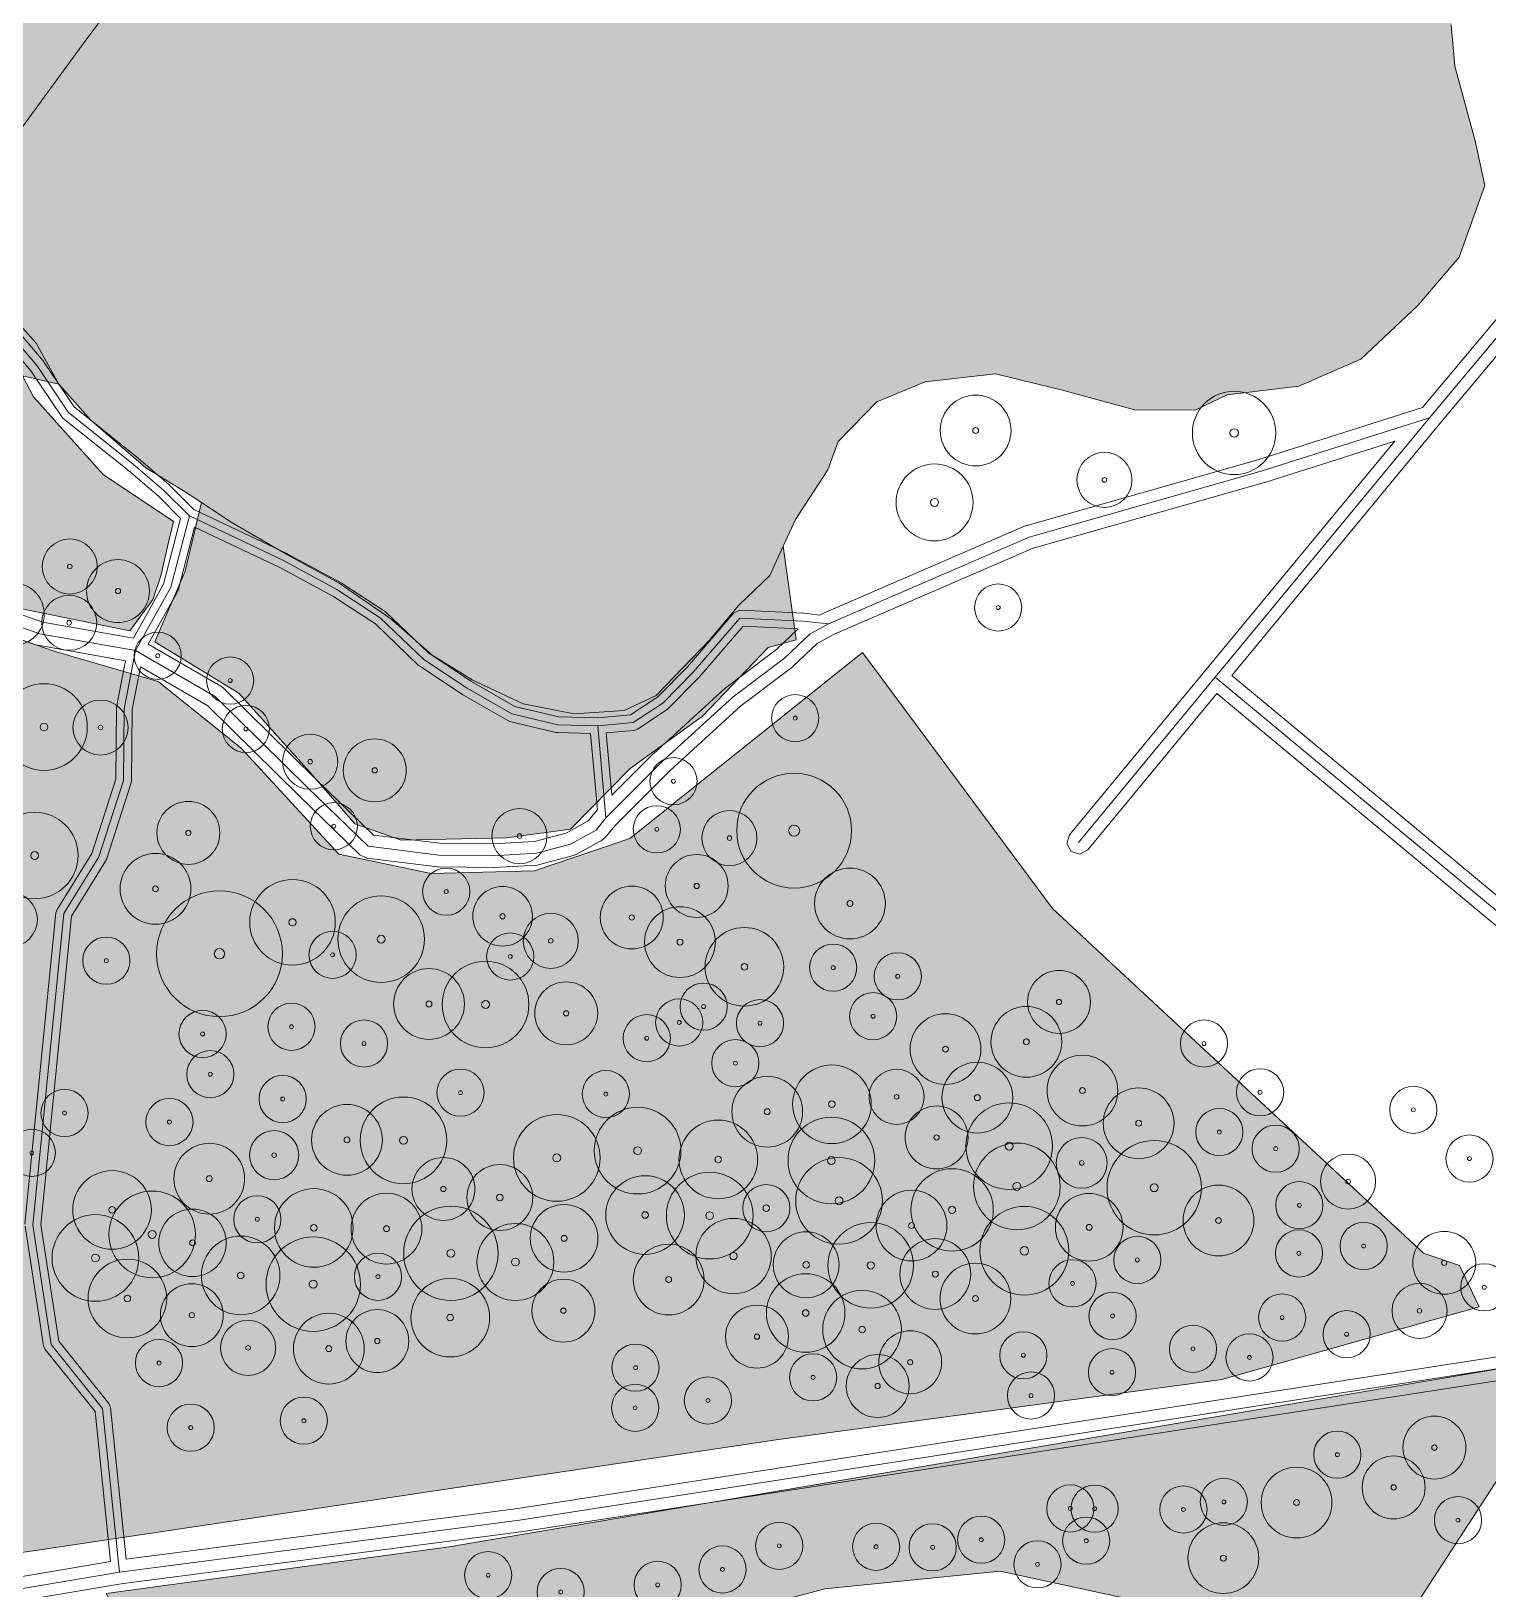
# Model space of a CAD drawing. Header units: metres. Extents: x -6 to 971, y -3 to 1031.
# Drawn here: x 305.1 to 490.4, y 267.7 to 465.8 of the extents above; entities that cross this region are included whole.
import ezdxf

# ---------------------------------------------------------------- set-up
doc = ezdxf.new("R2010")
doc.units = ezdxf.units.M
doc.header["$MEASUREMENT"] = 0
for name, color, linetype, lineweight, true_color in [('TPX_ROADS_AXES', 7, 'CONTINUOUS', 0, 0x323232), ('TPX_ROADS_CONTOURS', 7, 'CONTINUOUS', 0, 0x646464), ('TPX_VEGETATION_GREEN_SPACES', 7, 'CONTINUOUS', 0, 0x58ba48), ('TPX_VEGETATION_GREEN_SPACES_HATCH', 7, 'CONTINUOUS', 0, 0x58ba48), ('TPX_VEGETATION_TREES_INDIVIDUAL', 7, 'CONTINUOUS', 0, 0x136734), ('TPX_WATERWAYS', 7, 'CONTINUOUS', 0, 0x7aafdf), ('TPX_WATERWAYS_HATCH', 7, 'CONTINUOUS', 0, 0x7aafdf)]:
    doc.layers.add(name, color=color, linetype=linetype, lineweight=lineweight, true_color=true_color)

# ---------------------------------------------------------------- blocks, each defined once
blk = doc.blocks.new('TREETR004_CR045')
at = {"layer": 'TPX_VEGETATION_TREES_INDIVIDUAL'}
for radius in [4.5, 0.375]:
    blk.add_circle((0, 0, 0.0361), radius, dxfattribs=at)
blk = doc.blocks.new('TREETR004_CR050')
at = {"layer": 'TPX_VEGETATION_TREES_INDIVIDUAL'}
for radius in [5, 0.4166666666666667]:
    blk.add_circle((0, 0, 0.0361), radius, dxfattribs=at)
blk = doc.blocks.new('TREETR003_CR040')
at = {"layer": 'TPX_VEGETATION_TREES_INDIVIDUAL'}
for radius in [4, 0.3333333333333333]:
    blk.add_circle((0, 0, 0.0361), radius, dxfattribs=at)
blk = doc.blocks.new('TREETR003_CR038')
at = {"layer": 'TPX_VEGETATION_TREES_INDIVIDUAL'}
for radius in [3.79, 0.3333333333333333]:
    blk.add_circle((0, 0, 0.0361), radius, dxfattribs=at)
blk = doc.blocks.new('TREETR005_CR053')
at = {"layer": 'TPX_VEGETATION_TREES_INDIVIDUAL'}
for radius in [5.3, 0.5416666666666666]:
    blk.add_circle((0, 0, 0.0361), radius, dxfattribs=at)
blk = doc.blocks.new('TREETR005_CR054')
at = {"layer": 'TPX_VEGETATION_TREES_INDIVIDUAL'}
for radius in [5.44, 0.4583333333333333]:
    blk.add_circle((0, 0, 0.0361), radius, dxfattribs=at)
blk = doc.blocks.new('TREETR004_CR042')
at = {"layer": 'TPX_VEGETATION_TREES_INDIVIDUAL'}
for radius in [4.19, 0.4166666666666667]:
    blk.add_circle((0, 0, 0.0361), radius, dxfattribs=at)
blk = doc.blocks.new('TREETR007_CR073')
at = {"layer": 'TPX_VEGETATION_TREES_INDIVIDUAL'}
for radius in [7.3, 0.7083333333333334]:
    blk.add_circle((0, 0, 0.0361), radius, dxfattribs=at)
blk = doc.blocks.new('TREETR007_CR080')
at = {"layer": 'TPX_VEGETATION_TREES_INDIVIDUAL'}
for radius in [8, 0.6666666666666666]:
    blk.add_circle((0, 0, 0.0361), radius, dxfattribs=at)
blk = doc.blocks.new('TREETR003_CR035')
at = {"layer": 'TPX_VEGETATION_TREES_INDIVIDUAL'}
for radius in [3.5, 0.2916666666666667]:
    blk.add_circle((0, 0, 0.0361), radius, dxfattribs=at)
blk = doc.blocks.new('TREETR003_CR031')
at = {"layer": 'TPX_VEGETATION_TREES_INDIVIDUAL'}
for radius in [3.13, 0.2916666666666667]:
    blk.add_circle((0, 0, 0.0361), radius, dxfattribs=at)
blk = doc.blocks.new('TREETR005_CR052')
at = {"layer": 'TPX_VEGETATION_TREES_INDIVIDUAL'}
for radius in [5.24, 0.4583333333333333]:
    blk.add_circle((0, 0, 0.0361), radius, dxfattribs=at)
blk = doc.blocks.new('TREETR003_CR032')
at = {"layer": 'TPX_VEGETATION_TREES_INDIVIDUAL'}
for radius in [3.23, 0.2916666666666667]:
    blk.add_circle((0, 0, 0.0361), radius, dxfattribs=at)
blk = doc.blocks.new('TREETR005_CR060')
at = {"layer": 'TPX_VEGETATION_TREES_INDIVIDUAL'}
for radius in [6, 0.5]:
    blk.add_circle((0, 0, 0.0361), radius, dxfattribs=at)
blk = doc.blocks.new('TREETR005_CR057')
at = {"layer": 'TPX_VEGETATION_TREES_INDIVIDUAL'}
for radius in [5.65, 0.5416666666666666]:
    blk.add_circle((0, 0, 0.0361), radius, dxfattribs=at)
blk = doc.blocks.new('TREETR003_CR030')
at = {"layer": 'TPX_VEGETATION_TREES_INDIVIDUAL'}
for radius in [3, 0.25]:
    blk.add_circle((0, 0, 0.0361), radius, dxfattribs=at)
blk = doc.blocks.new('TREETR005_CR055')
at = {"layer": 'TPX_VEGETATION_TREES_INDIVIDUAL'}
for radius in [5.51, 0.5]:
    blk.add_circle((0, 0, 0.0361), radius, dxfattribs=at)
blk = doc.blocks.new('TREETR005_CR048')
at = {"layer": 'TPX_VEGETATION_TREES_INDIVIDUAL'}
for radius in [4.79, 0.4583333333333333]:
    blk.add_circle((0, 0, 0.0361), radius, dxfattribs=at)
blk = doc.blocks.new('TREETR004_CR030')
at = {"layer": 'TPX_VEGETATION_TREES_INDIVIDUAL'}
for radius in [3, 0.4166666666666667]:
    blk.add_circle((0, 0, 0.0361), radius, dxfattribs=at)
blk = doc.blocks.new('TREETR004_CR043')
at = {"layer": 'TPX_VEGETATION_TREES_INDIVIDUAL'}
for radius in [4.3, 0.375]:
    blk.add_circle((0, 0, 0.0361), radius, dxfattribs=at)
blk = doc.blocks.new('TREETR005_CR049')
at = {"layer": 'TPX_VEGETATION_TREES_INDIVIDUAL'}
for radius in [4.89, 0.5]:
    blk.add_circle((0, 0, 0.0361), radius, dxfattribs=at)

msp = doc.modelspace()

# ---------------------------------------------------------------- hatches: boundary and pattern name
at = {"layer": 'TPX_VEGETATION_GREEN_SPACES_HATCH'}
for points in [[(275.64040943596046, 441.4994933148846), (273.55463978264015, 435.62275190558285), (274.68517967674416, 429.7152277966961), (278.55694672081154, 427.15101404394954), (284.96698280784767, 424.7287709256634), (296.13944336387794, 423.7794711133465), (304.0201015135972, 421.9749571820721), (308.64347740623634, 420.92207498755306), (305.77332111808937, 426.1146933576092), (301.71951004478615, 430.66468019690365), (300.0102100035874, 438.1184184094891), (300.0884227416245, 444.2914740582928), (304.0356855056016, 453.6197096845135), (311.59284779045265, 464.0328948041424), (315.07416531059425, 468.6881320020184), (320.6384753844468, 474.9306275388226), (324.48459431144875, 479.69321699347347), (327.2321509978501, 483.7015196820721), (327.91134544822853, 487.65202112402767), (326.76630398246925, 494.0473753949627), (324.8321542403428, 498.011791898869), (323.31759640190285, 501.8059346219525), (320.7048949858872, 508.8914563199505), (317.82661148521584, 516.2344519635662), (313.814938511583, 521.1830575009808), (310.6485204360215, 525.4252841016278), (310.8990792891709, 533.6029002210125), (312.6819219252793, 538.839672758244), (316.18408676597755, 542.6744925519451), (316.4057998320786, 547.8375288983807), (322.52798744651955, 555.3604342481121), (332.0537633559434, 565.4222781201825), (344.16543385002296, 574.6059252759442), (356.1409768721787, 579.5678736707196), (356.4260396620957, 585.3510100385174), (340.593258824083, 582.4654185315594), (331.13962933036964, 578.9424550076947), (318.3579625746934, 574.7752129575238), (303.68026730034035, 569.5509774228558), (298.7495374343125, 564.4884202023968), (294.37826534721535, 550.8636405011639), (292.58552834007423, 537.5910431882367), (292.8928241393296, 532.6889607449993), (298.4647407195298, 524.7216450711712), (302.07064148399513, 512.3838669797406), (302.68261524650734, 505.3064009686932), (303.59558006736916, 494.66808099951595), (301.8464555403916, 488.9543740293011), (295.5395822188584, 485.1463963529095), (290.61116882774513, 483.3314415952191), (284.33324429008644, 482.5491339704022), (280.2536878249375, 480.4046217938885), (278.1841296813218, 477.2211443921551), (275.57809349510353, 469.99713010992855), (274.1622848174302, 464.102892591618), (276.49920269462746, 460.21219988074154), (281.5658836028306, 458.4678523084149), (286.2654752394883, 454.3772065183148), (286.06891151878517, 450.8432824155316), (285.16372963401955, 445.28776235785335), (281.24848076316994, 443.30793829169124), (275.64040943596046, 441.4994933148846)], [(254.4376411101548, 455.7015721341595), (253.14733311149757, 444.918078138493), (255.79339310142677, 438.3199173947796), (260.0324363372056, 439.1217257520184), (268.21232506248634, 426.57389612402767), (261.40761562797707, 423.76826544012874), (268.7903384825913, 415.9498631497845), (278.8577661177842, 405.56753034796566), (290.2910413405625, 396.8569094678387), (302.2848271987168, 392.6964747449383), (317.66743370506447, 389.52336282934994), (320.58742329094093, 393.54109926428646), (321.6310414931504, 396.55705423559994), (322.51051899406593, 400.42805071081966), (323.21920868370216, 403.45829458441585), (314.29672333213966, 409.44035597052425), (305.4113616606919, 419.3014790555462), (304.0201015135972, 421.9749571820721), (296.13944336387794, 423.7794711133465), (284.96698280784767, 424.7287709256634), (278.55694672081154, 427.15101404394954), (274.68517967674416, 429.7152277966961), (273.55463978264015, 435.62275190558285), (275.64040943596046, 441.4994933148846), (281.24848076316994, 443.30793829169124), (285.16372963401955, 445.28776235785335), (286.06891151878517, 450.8432824155316), (286.2654752394883, 454.3772065183148), (281.5658836028306, 458.4678523084149), (276.49920269462746, 460.21219988074154), (274.1622848174302, 464.102892591618), (275.57809349510353, 469.99713010992855), (278.1841296813218, 477.2211443921551), (280.2536878249375, 480.4046217938885), (284.33324429008644, 482.5491339704022), (290.61116882774513, 483.3314415952191), (295.5395822188584, 485.1463963529095), (301.8464555403916, 488.9543740293011), (303.59558006736916, 494.66808099951595), (302.68261524650734, 505.3064009686932), (302.07064148399513, 512.3838669797406), (299.7803573271958, 503.13953371252865), (298.2100028655259, 498.1002423306927), (291.3698167464463, 491.58178396429867), (283.54741379234474, 488.4644419690594), (275.36735626671, 483.9871937772259), (266.50110432121437, 477.8317467710003), (259.9894694945542, 469.6364733716473), (254.4376411101548, 455.7015721341595)], [(181.25963589164894, 483.646895124577), (178.56574150535744, 479.2501723309979), (235.27587124321144, 440.10136003699154), (224.8310966155259, 428.064354612492), (227.65103908989113, 421.6307827970013), (228.9346303603379, 414.71314115729183), (227.50849625084084, 407.74385709967464), (242.51864048454445, 411.66798181738704), (257.1321153304307, 404.15720625128597), (254.6863498351304, 400.6780650159344), (271.38733955833595, 386.2198082944378), (264.53523060295265, 372.46360750403255), (197.62334152671974, 283.06868620123714), (191.88178822014015, 287.3245255490765), (179.0779513976304, 262.8960406323895), (179.7302093169419, 260.03011293616146), (189.4238938948838, 258.596092893742), (199.30559441063087, 258.8007170697674), (211.99193474266212, 258.96740884985775), (222.77650639030617, 260.4824082395062), (306.5077314040391, 272.7379843732342), (399.8567886016099, 286.66462774481624), (456.5565948149888, 294.34714575018734), (489.25179478141945, 303.6003529569134), (486.7649459502427, 308.8446776410565), (482.1656264922349, 310.4181992551312), (441.27688309166115, 348.3836428662762), (434.9951123854844, 354.21844263281673), (410.83710381004494, 386.7924954434857), (381.2594756743638, 363.1559130689129), (369.1288194319932, 359.01563139166683), (356.0007915160386, 358.697806074284), (344.2300405165879, 361.160190298222), (331.81791588279884, 374.6351601621136), (321.2821635863511, 383.10438318457454), (308.1935004851548, 386.898414327763), (283.64231487724464, 395.3466031095013), (265.9468326232163, 410.9227616330609), (252.1489095351426, 432.62436170782894), (248.95873352501076, 438.385345174931), (247.64470001670998, 455.12372751440853), (255.4891090056626, 473.53679628577083), (252.13138195488136, 476.794392301701), (243.63983437034767, 483.7810380002484), (241.23439117881935, 494.5112416287884), (235.81054398033302, 497.9438015958294), (228.75624748680275, 500.0618931790814), (220.6136788985459, 497.5018641492352), (214.6327619216172, 488.74733419623226), (206.45899292442482, 481.93134565558285), (197.42874618980568, 478.6482893964276), (187.98895355674904, 478.58353300299495), (181.25963589164894, 483.646895124577)], [(324.6905698439805, 397.14849252905697), (320.8422116896836, 388.1518246671185), (331.5398845336167, 381.59858770575374), (340.5860194823472, 371.5253550549969), (346.27734753105324, 365.0200182935223), (352.15434738609474, 362.91326780524105), (365.5790099761216, 363.21716852393), (373.70765205833595, 364.31435079779476), (381.2963828704087, 372.0227801343426), (390.5025577208726, 378.68493719305843), (398.84766098472755, 387.4058777829632), (402.3992986342637, 388.4027421018109), (400.74197575065773, 400.3006579419598), (399.0407838484971, 396.59268732275814), (395.108377423021, 392.8173748990521), (391.34138294670265, 388.3200194379315), (384.59214493248146, 381.3018509885296), (380.53425976249855, 379.4231106778607), (374.17331024620216, 378.97406358923763), (367.70434471580666, 380.2440764447674), (361.185543980333, 383.31018228735775), (356.07505413505714, 386.48474855627865), (350.8535871169297, 391.0680491467938), (344.2914600035874, 395.60875578131527), (337.6441735884873, 399.2524745007977), (330.56080147239845, 403.34372968878597), (326.7650632521836, 405.8517767926678), (324.6905698439805, 397.14849252905697)], [(358.26439663383644, 273.0520693799481), (314.67749496910255, 267.11781187262386), (316.89917942497414, 263.18389673437923), (319.4893922469346, 259.7452389737591), (351.4822129866807, 243.57800264563411), (358.18393417808693, 243.61367197241634), (374.3996781966416, 255.46261949744076), (389.2266730925767, 263.2459456464276), (406.0419826171128, 267.71833296027035), (428.35984989616554, 269.96569414343685), (452.2534436843125, 264.7939211865887), (468.2736949584214, 259.19862718787044), (475.14879604789894, 256.339784338139), (494.0561084410874, 285.398848249577), (498.6792993209092, 294.3438374539837), (493.9858350417344, 296.0845133801922), (358.26439663383644, 273.0520693799481)]]:
    msp.add_hatch(color=256, dxfattribs=at).paths.add_polyline_path(points)
at = {"layer": 'TPX_WATERWAYS_HATCH'}
h = msp.add_hatch(color=256, dxfattribs=at)
h.paths.add_polyline_path([(300.0884227416245, 444.2914740582928), (300.0102100035874, 438.1184184094891), (301.71951004478615, 430.66468019690365), (305.77332111808937, 426.1146933576092), (308.64347740623634, 420.92207498755306), (312.7162274977891, 416.3497416516766), (319.71359821769875, 410.275255872868), (324.69121929618996, 407.22386617865413), (326.7650632521836, 405.8517767926678), (330.56080147239845, 403.34372968878597), (337.6441735884873, 399.2524745007977), (344.2914600035874, 395.60875578131527), (350.8535871169297, 391.0680491467938), (356.07505413505714, 386.48474855627865), (361.185543980333, 383.31018228735775), (367.70434471580666, 380.2440764447674), (374.17331024620216, 378.97406358923763), (380.53425976249855, 379.4231106778607), (384.59214493248146, 381.3018509885296), (391.34138294670265, 388.3200194379315), (395.108377423021, 392.8173748990521), (399.0407838484971, 396.59268732275814), (400.74197575065773, 400.3006579419598), (402.3061875960557, 403.69958563055843), (406.4353618285386, 410.0334298154339), (407.762167896959, 413.63413973059505), (412.66387554618996, 418.6637713452801), (418.8244428298203, 421.1874682446942), (427.74701115104835, 422.22168226446956), (436.2857465407578, 420.1560446759686), (445.43309208366554, 417.6634060880169), (453.1292743346421, 417.5898730298504), (457.2164840361802, 419.5348641416058), (466.31209179374855, 420.64504499640316), (474.2143458983628, 424.10536070074886), (481.45935532066505, 430.919335081242), (486.70674416038673, 437.065183355473), (490.0005960128037, 446.15587396826595), (488.75306126091164, 451.8538920423016), (486.1632079741685, 461.3443829556927), (485.69647881004494, 466.60266752447933), (489.03895756218117, 472.766710950993), (496.28318401786964, 479.5031134625897), (515.4805669448106, 496.87687940802425), (524.608362164232, 510.38981886114925), (531.2716025969712, 519.448351575993), (543.995189633104, 529.5685193082318), (553.5601644179551, 534.7310416242108), (561.348123516771, 535.2552439710125), (569.2425927779404, 536.909005834721), (573.8506555220811, 539.2702605267987), (585.4725312850205, 543.2936951657757), (594.1036729476182, 549.9171692868695), (610.2760514876572, 567.3310439130291), (614.4766511580674, 573.1433321973309), (617.8357362410752, 579.0523230573162), (615.4473676345078, 584.5838639279827), (604.8601760527818, 586.6578223248944), (600.323522534105, 589.7713791867718), (598.3721570632188, 593.9465043088421), (597.7617482802598, 598.1975085278973), (597.1513394973008, 602.4485117932782), (595.5664195677964, 605.8996808072552), (591.0055560729234, 608.481440260075), (583.4229497573106, 611.4134728452191), (581.3705348632066, 610.0143038770184), (580.3991441390244, 606.5321070691571), (578.4766158721177, 602.6932150861248), (575.3880748412339, 601.0600859662518), (571.7715816161362, 601.283029272221), (571.1756181380479, 598.0189301511273), (528.6589393279282, 605.7624070188031), (530.4662217757432, 615.5766798993573), (526.3378085753648, 616.3254744550213), (526.8732833525864, 619.2687117597088), (515.0615358016221, 621.4209572812542), (516.0613574645249, 626.8758332272992), (493.13538643333595, 631.0406901380047), (491.57008358452003, 622.5098578473553), (454.2425565383164, 629.2951838513836), (455.32300945732277, 635.1704775830731), (452.8403043410508, 637.832197858952), (449.96878239128273, 639.8769280454144), (445.84602161857765, 643.2193629285321), (440.97989174339455, 644.9062983533368), (435.8073091170518, 647.5826441785321), (432.1890592238633, 649.6234309216961), (428.6626796385972, 652.2618796369061), (426.1138944289414, 656.0215565701947), (423.66214176628273, 658.9157521268353), (420.29090496513527, 659.7571084043011), (416.55105396721046, 660.0921237012371), (413.06717773887794, 661.1673228284344), (409.58004852745216, 663.9051587125286), (405.18141170952003, 667.4275910397992), (401.96421429130714, 670.3623616239056), (398.6275596282212, 673.8192250272259), (395.8850526473252, 676.339350416325), (393.8161639830796, 677.2236840268597), (391.06355663749855, 676.684715940617), (388.6150321624009, 675.910075857304), (386.9422740599839, 675.1723553678021), (386.6552867552964, 676.1948296567425), (388.6709460875718, 679.7556998273358), (394.29914566490334, 688.6910368939862), (400.1842288634507, 696.4600979825482), (394.41139408561867, 696.4266163846478), (394.3831033370225, 690.4636790296063), (387.96084400627296, 690.5915858289227), (387.9186687133042, 680.1730010053143), (377.95312401268166, 680.1685311337933), (377.6964530608384, 690.3682925244793), (376.65309139702003, 690.3782698651776), (375.06422516319435, 690.4045474072918), (375.11739441368263, 671.9380452176556), (373.09480663749855, 668.6543452283368), (372.11918541404884, 665.7374903699383), (372.1492700240342, 659.8737513562664), (375.1697444579331, 646.3777730008587), (376.5259780547349, 635.0369269391522), (376.8691186568467, 624.8695914288983), (377.05291840049904, 609.0509249707684), (371.7678994796006, 608.9795367261395), (371.9880866667954, 601.9723250409588), (369.6994819304673, 601.9055373212323), (369.72780415031593, 597.859595968388), (363.4386520049302, 597.897570325993), (363.4439601561753, 585.43907137122), (356.4260396620957, 585.3510100385174), (356.1409768721787, 579.5678736707196), (344.16543385002296, 574.6059252759442), (332.0537633559434, 565.4222781201825), (322.52798744651955, 555.3604342481121), (316.4057998320786, 547.8375288983807), (316.18408676597755, 542.6744925519451), (312.6819219252793, 538.839672758244), (310.8990792891709, 533.6029002210125), (310.6485204360215, 525.4252841016278), (313.814938511583, 521.1830575009808), (317.82661148521584, 516.2344519635662), (320.7048949858872, 508.8914563199505), (323.31759640190285, 501.8059346219525), (324.8321542403428, 498.011791898869), (326.76630398246925, 494.0473753949627), (327.91134544822853, 487.65202112402767), (327.2321509978501, 483.7015196820721), (324.48459431144875, 479.69321699347347), (320.6384753844468, 474.9306275388226), (315.07416531059425, 468.6881320020184), (311.59284779045265, 464.0328948041424), (304.0356855056016, 453.6197096845135), (300.0884227416245, 444.2914740582928)])
h.paths.add_polyline_path([(341.3255395552842, 534.9190136929974), (341.7705506942002, 541.4099976560101), (343.709882702562, 544.9937579175457), (349.75375935051125, 546.3325383206829), (357.95718094322365, 546.2540823956951), (363.58188435051125, 544.8037039777264), (367.11376282188576, 543.7391154309735), (371.45303055259865, 542.0128495236859), (374.5651797911851, 542.105014516972), (379.6343774459092, 537.6229340573773), (383.12874695274513, 532.6349637052044), (382.399206127855, 524.4175908109173), (382.1928548476426, 521.8591534635052), (379.9737109801499, 518.0452973386273), (378.2088069579331, 511.6777731915936), (376.330976452562, 507.5170495053753), (371.46620365593117, 505.3467604657635), (362.04360672447365, 504.07352895941585), (358.2847032210557, 506.4260375043377), (354.25852676841896, 511.86246366705745), (350.2239818236558, 516.4233328839764), (345.579644169542, 522.2868678113446), (344.1328735015122, 528.1641566297039), (341.3255395552842, 534.9190136929974)], flags=16)

# ---------------------------------------------------------------- linework, layer by layer
at = {"layer": 'TPX_ROADS_AXES', "elevation": 0.030099999999999995}
for points in [[(438.320966686937, 362.64377088751644), (455.6963319442002, 383.67040701117367), (482.9408435485093, 416.6400486966595), (504.448091473314, 442.3047511121258), (585.4113521239487, 535.879069997929), (589.5319127700059, 539.3201329251751), (604.2236070296494, 547.0274426480755), (612.5624990126817, 551.1154791852459), (624.6117715499131, 553.7826277753338), (694.307331051561, 560.1564042111859)], [(301.0799159667222, 428.8530194303021), (305.8700847289292, 423.2208363553509), (309.834490742418, 417.33053846564144), (318.1189345977036, 410.70062036719173), (321.9836148879258, 407.3938605329022), (325.24576660606544, 404.1482865354046), (337.20588966819923, 398.4697005292401), (344.0060166976182, 394.79126806464046), (349.51472374412697, 391.21386213507503), (355.045295681688, 385.91822691168636), (360.58177467796486, 382.24080534186214), (366.2372588774888, 378.99452562537044), (372.0827464720933, 377.59746523108333), (377.16484543296974, 377.46020097937435), (381.6682195327012, 377.87159033026546), (385.435188259813, 380.362733556889), (389.3213300368516, 384.30474634375423), (395.24585529777687, 391.1756245633587), (403.2548741957871, 390.7776286145672), (406.49684235069435, 390.4252039929852)], [(289.335765804979, 395.0704381009564), (306.22407433006447, 389.17839880194515), (318.399902310106, 387.0335337659344), (328.5109777114121, 381.2063681622967), (340.2520026824204, 369.63318128790706), (347.9730357787339, 362.1441227933392), (356.9613580367295, 361.0384337445721), (363.89157768699806, 360.94999475684017), (369.3704976699082, 361.26337785925716), (373.6992091796128, 362.43014784064144), (376.9518527648179, 364.1946599027142), (378.22099205467384, 365.7675416013226), (385.296236004564, 372.83800955023617), (394.39364716026466, 381.14164514746517), (400.931619610521, 386.0891263028607), (404.16814133140724, 389.17279978003353), (406.49684235069435, 390.4252039929852), (432.03850361320656, 401.4646317502484), (461.55626675102394, 409.839220716618), (482.9408435485093, 416.6400486966595)], [(325.24576660606544, 404.1482865354046), (322.88060184929054, 395.08200903143734), (318.399902310106, 387.0335337659344), (316.96968933555763, 379.63200159277767), (316.882640804979, 370.5328480741009), (313.7450942656724, 360.7867533704266), (309.2724342009751, 353.5805899640545), (305.332405056688, 313.9928900739178)], [(455.6963319442002, 383.67040701117367), (536.9038285872666, 316.21342058386654)], [(377.16484543296974, 377.46020097937435), (378.22099205467384, 365.7675416013226)], [(305.332405056688, 313.9928900739178), (307.6855497023789, 298.7852608701214), (314.21358200523537, 290.6758038541302), (316.35993763420265, 269.86163873877376)], [(128.79396816703957, 280.4029118558392), (134.71451088401955, 275.84605379309505), (145.55385395500343, 270.0893256207928), (150.72613140556496, 267.3685128232464), (161.49912067863625, 261.6789414426312), (170.72930332634132, 258.8305899640545), (183.60173508140724, 255.43749113287777), (195.2075729033677, 254.73887510504574), (211.0892295500962, 254.67545004095882), (226.85628887626808, 256.64152307715267), (298.45753666374367, 266.8407160779461), (316.35993763420265, 269.86163873877376), (367.20987888786476, 276.46908350195736), (493.9858350417344, 296.0845133801922)]]:
    msp.add_lwpolyline(points, dxfattribs=at)
at = {"layer": 'TPX_ROADS_CONTOURS', "elevation": 0.027099999999999996}
for points in [[(457.8056817369652, 383.86823639040813), (484.093836339016, 415.68055233126506), (505.5901761369896, 441.33223804598674), (586.4661431627464, 534.8056648648344), (590.3705125169945, 538.0661886609159), (604.9022889452172, 545.6896046078764), (613.0617652254296, 549.689684716519), (624.8430924730492, 552.2975223935209), (691.9105639772606, 558.4309557355009), (667.3989854173851, 502.6569078839384), (629.7533097582054, 420.5464933789335), (621.9630208330345, 405.8944147503935), (613.0265040712547, 390.8571489728056), (601.9068150835228, 376.33378967409953), (590.1573901491356, 362.5200270093046), (580.0413327532005, 351.48828586703166), (562.9465709047508, 336.28882869845256), (545.551807911892, 323.5777138150297), (537.0155892687035, 318.07059558993205)], [(258.42464021017076, 428.7133320248686), (264.9070744829369, 434.95096573000774), (272.00144532491686, 441.495948640164), (282.2203440981102, 445.0959642804228), (282.39067414571764, 444.17063030367717), (282.6807065324974, 443.6311520016752), (289.0552039461327, 437.4961012280546), (289.55169823934557, 437.23619732027873), (292.8775239305687, 436.56808933382854), (296.0811944322777, 433.01664528017864), (300.32372716238024, 428.1986092007719), (305.07189038564684, 422.6158159649931), (309.0048890428734, 416.772183266934), (309.2096600847435, 416.54977878695354), (317.4812827425194, 409.93012031679973), (321.30494073202135, 406.6584604657255), (324.13309529592516, 403.84467872744426), (321.9450631456566, 395.45739635592327), (318.12979844381334, 388.60421165591106), (306.60371068288805, 390.63461956148967), (290.0937686281395, 396.3946531689726), (275.90705540945055, 408.4437912381254), (263.4438538866234, 421.20630725985393)], [(319.99611523916246, 387.84488758211955), (323.75432828237535, 394.5955933011137), (323.84821751882555, 394.82958206301555), (325.9083762483788, 402.72669300204143), (336.7532325105858, 397.57762798434123), (343.4949851350975, 393.93077263003215), (348.8911252336693, 390.4264686978422), (354.3536963777733, 385.19594463473186), (354.49200967123033, 385.0852354443632), (360.0284877138329, 381.407813874539), (360.08395150472643, 381.37352642184123), (365.73943570425035, 378.12724670534953), (366.0048070268822, 378.02191814547405), (371.850295575161, 376.6248567975126), (372.05574754049303, 376.59782966738567), (376.24889806081774, 376.4845751202665), (377.1246991472435, 366.78853115206584), (377.05362180044176, 366.7094791806303), (375.97288087179186, 365.37008556490764), (373.13876775075914, 363.8326195157133), (369.12993291189196, 362.752070275601), (363.8582778291893, 362.45054134493694), (357.0628037767601, 362.5372618115507), (348.65595105459215, 363.57142147189006), (341.300698788662, 370.7056892788969), (329.56397488882067, 382.2746361172758), (329.2599683122826, 382.5059889233671)], [(378.2506585436058, 376.5552280819975), (381.759192021389, 376.87573703890666), (382.2198243456078, 377.03748401766643), (385.9867921190453, 379.5286281979643), (386.1473231630516, 379.6606911099516), (390.0334658937645, 383.6027038968168), (390.0786662416649, 383.65172084933147), (395.68416169454576, 390.15260967379436), (402.6582427339745, 389.8060444272123), (399.95856812765123, 387.2338636792265), (393.4885030107689, 382.3377703106962), (393.3824220018578, 382.2495373166166), (384.2850108461571, 373.9459017193876), (384.2359338121605, 373.89902767306194), (378.96624711324694, 368.63289817934856)]]:
    msp.add_lwpolyline(points, close=True, dxfattribs=at)
for points in [[(503.29840710927965, 443.26819690829143), (482.071016819973, 417.93745025759563), (461.1241574602318, 411.275827256497), (431.6290917711449, 402.90767845278606), (431.44339135457994, 402.84152778750286), (405.90173104574205, 391.80210003023967), (405.7863583879662, 391.7462690747343), (405.41832688619616, 391.54833683138713), (403.3629451112938, 391.77177223330364), (403.3045068102074, 391.7763966000639), (395.2954869585228, 392.1743925488554), (394.4885192232323, 391.8286503232084), (388.58577683736803, 384.9830330288969), (384.7964177446556, 381.1391952908598), (381.3265738802147, 378.84454425936565), (377.13274720479967, 378.4614332593046), (372.2138800935936, 378.59428772097453), (366.6099915819359, 379.9336069501005), (361.1078887300682, 383.0918444073759), (355.6726613359642, 386.70201286440715), (350.2063231783104, 391.93614372378215), (350.05936387350084, 392.052532044705), (344.55065682699205, 395.62993797427043), (344.48180344869616, 395.670828667935), (337.6816754656029, 399.3492620862089), (337.6347937898827, 399.37305053835735), (325.8295378999901, 404.97810634737834), (322.6889176683617, 408.1027658856474), (322.63374570180895, 408.1536825574003), (318.7690654115868, 411.46044239168987), (318.74376538564684, 411.48138031130657), (310.5787110643578, 418.0157526410185), (306.69968655874254, 423.77919086581096), (306.6318364458275, 423.8687055981718), (301.84166672994616, 429.500888673123)], [(493.7027650194359, 297.5585640347563), (366.99852517416, 277.9542301571928), (317.19803002645494, 271.48315128451213), (315.20830777456285, 290.778380242642), (314.99255135824205, 291.30286678439006), (308.6327615099144, 299.2033232129179), (306.3400693254662, 314.0202644742094), (310.24452260305407, 353.2505110180937), (314.59474137594225, 360.2594011700712), (314.69698384572985, 360.4803121960722), (317.8345303850365, 370.2264078534208), (317.88259461690905, 370.5232818997465), (317.9687743501854, 379.53153404360637), (319.01532700826647, 384.9475811398588), (327.5951333360863, 380.0029085553251), (339.1990056352806, 368.5649126446806), (346.92867329885485, 361.0674112713896), (347.7898946123314, 360.6553448117338), (356.77821782400133, 359.5496557629667), (356.94221738149645, 359.53855594759807), (363.872437031765, 359.45011695986614), (363.97723439504625, 359.45244297152385), (369.4561553316307, 359.76582607394084), (369.76087811758043, 359.81506809359416), (374.089589627285, 360.9818371213041), (374.4144692735863, 361.1116617596708), (377.66711285879137, 362.8761747754179), (378.1192231493187, 363.2527225888334), (379.3380122499657, 364.7632034695707), (386.33252862264635, 371.75299820071086), (395.3538594560814, 379.98719200259075), (401.8367638902855, 384.89300140505657), (401.9663262682152, 385.0031326687895), (405.05656865407946, 387.9474352276884), (407.15083554555895, 389.07375797396526), (432.5429396944237, 400.0485456860624), (461.96567872335436, 408.39617427950725), (462.01086858083727, 408.409766999539), (478.53691438009264, 413.66546138888225), (437.16467335989, 363.599274483975), (436.8277011232567, 362.5017908490263), (437.36546376516344, 361.48747810488567), (438.46294740011217, 361.15050586825237), (439.4772601442528, 361.6882685101591), (455.89466813375475, 381.5556419766508), (534.3731274919701, 316.3655966199003)], [(288.84164956380846, 393.6541584408842), (305.7299580888939, 387.762119141873), (305.9638438539696, 387.7011450207792), (317.1303086595726, 385.7340868390165), (315.9878516512108, 379.8217247403227), (315.96973470022203, 379.641568032559), (315.88414147665026, 370.69450744753703), (312.8307814912987, 361.20991787081584), (308.422787220974, 354.1079414761625), (308.2773499803734, 353.67962726717815), (304.3373208360863, 314.09192737704143)], [(304.34416535665514, 313.83997520571575), (306.6973109560204, 298.63234600191936), (306.906580479641, 298.1581982052885), (313.24918893148424, 290.27908500796184), (315.2176451997948, 271.1900890744291), (298.2269416170311, 268.3230102933012)], [(490.6255526857567, 249.08031257754192), (479.73349431325914, 254.34949096804485), (479.614775212307, 254.40073188906536), (462.2353816347313, 261.0287226117216), (461.966205151577, 261.1035335934721), (443.5977082567406, 264.40471443301067), (443.3493829088402, 264.4282701886259), (424.68331673910143, 264.63988479739055), (424.43544534017565, 264.6221073544584), (405.99838689138414, 261.75020774966106), (405.7553658800316, 261.6912563717924), (388.0552792864037, 255.79748806124553), (387.8249469118309, 255.69872650271282), (371.3611789064598, 246.94457134371623), (371.1875949220848, 246.83648666506633), (353.91007283498766, 234.36758026247844), (341.5010276155663, 240.45056327944621), (307.2798600511742, 261.59402736788616), (301.97372391988756, 265.91284546023235), (316.5814547853661, 268.37781223421916), (367.4031634645653, 274.98158916598186), (367.4392371492577, 274.9867227948271), (494.2151942568016, 294.60215267306194)]]:
    msp.add_lwpolyline(points, dxfattribs=at)
at = {"layer": 'TPX_VEGETATION_GREEN_SPACES', "elevation": 0.0031}
for points in [[(275.57809349510353, 469.99713010992855), (274.1622848174302, 464.102892591618), (276.49920269462746, 460.21219988074154), (281.5658836028306, 458.4678523084149), (286.2654752394883, 454.3772065183148), (286.06891151878517, 450.8432824155316), (285.16372963401955, 445.28776235785335), (281.24848076316994, 443.30793829169124), (275.64040943596046, 441.4994933148846), (273.55463978264015, 435.62275190558285), (274.68517967674416, 429.7152277966961), (278.55694672081154, 427.15101404394954), (284.96698280784767, 424.7287709256634), (296.13944336387794, 423.7794711133465), (304.0201015135972, 421.9749571820721), (308.64347740623634, 420.92207498755306), (305.77332111808937, 426.1146933576092), (301.71951004478615, 430.66468019690365), (300.0102100035874, 438.1184184094891), (300.0884227416245, 444.2914740582928), (304.0356855056016, 453.6197096845135), (311.59284779045265, 464.0328948041424), (315.07416531059425, 468.6881320020184)], [(302.2848271987168, 392.6964747449383), (317.66743370506447, 389.52336282934994), (320.58742329094093, 393.54109926428646), (321.6310414931504, 396.55705423559994), (322.51051899406593, 400.42805071081966), (323.21920868370216, 403.45829458441585), (314.29672333213966, 409.44035597052425), (305.4113616606919, 419.3014790555462), (304.0201015135972, 421.9749571820721)], [(222.77650639030617, 260.4824082395062), (306.5077314040391, 272.7379843732342), (399.8567886016099, 286.66462774481624), (456.5565948149888, 294.34714575018734), (489.25179478141945, 303.6003529569134), (486.7649459502427, 308.8446776410565), (482.1656264922349, 310.4181992551312), (441.27688309166115, 348.3836428662762), (434.9951123854844, 354.21844263281673), (410.83710381004494, 386.7924954434857), (381.2594756743638, 363.1559130689129), (369.1288194319932, 359.01563139166683), (356.0007915160386, 358.697806074284), (344.2300405165879, 361.160190298222), (331.81791588279884, 374.6351601621136), (321.2821635863511, 383.10438318457454), (308.1935004851548, 386.898414327763), (283.64231487724464, 395.3466031095013)]]:
    msp.add_lwpolyline(points, dxfattribs=at)
for points in [[(324.6905698439805, 397.14849252905697), (320.8422116896836, 388.1518246671185), (331.5398845336167, 381.59858770575374), (340.5860194823472, 371.5253550549969), (346.27734753105324, 365.0200182935223), (352.15434738609474, 362.91326780524105), (365.5790099761216, 363.21716852393), (373.70765205833595, 364.31435079779476), (381.2963828704087, 372.0227801343426), (390.5025577208726, 378.68493719305843), (398.84766098472755, 387.4058777829632), (402.3992986342637, 388.4027421018109), (400.74197575065773, 400.3006579419598), (399.0407838484971, 396.59268732275814), (395.108377423021, 392.8173748990521), (391.34138294670265, 388.3200194379315), (384.59214493248146, 381.3018509885296), (380.53425976249855, 379.4231106778607), (374.17331024620216, 378.97406358923763), (367.70434471580666, 380.2440764447674), (361.185543980333, 383.31018228735775), (356.07505413505714, 386.48474855627865), (350.8535871169297, 391.0680491467938), (344.2914600035874, 395.60875578131527), (337.6441735884873, 399.2524745007977), (330.56080147239845, 403.34372968878597), (326.7650632521836, 405.8517767926678)], [(358.26439663383644, 273.0520693799481), (314.67749496910255, 267.11781187262386), (316.89917942497414, 263.18389673437923), (319.4893922469346, 259.7452389737591), (351.4822129866807, 243.57800264563411), (358.18393417808693, 243.61367197241634), (374.3996781966416, 255.46261949744076), (389.2266730925767, 263.2459456464276), (406.0419826171128, 267.71833296027035), (428.35984989616554, 269.96569414343685), (452.2534436843125, 264.7939211865887), (468.2736949584214, 259.19862718787044), (475.14879604789894, 256.339784338139), (494.0561084410874, 285.398848249577), (498.6792993209092, 294.3438374539837), (493.9858350417344, 296.0845133801922)]]:
    msp.add_lwpolyline(points, close=True, dxfattribs=at)
at = {"layer": 'TPX_WATERWAYS', "elevation": 0.0060999999999999995}
for points in [[(315.07416531059425, 468.6881320020184), (311.59284779045265, 464.0328948041424), (304.0356855056016, 453.6197096845135)], [(301.71951004478615, 430.66468019690365), (305.77332111808937, 426.1146933576092), (308.64347740623634, 420.92207498755306), (312.7162274977891, 416.3497416516766), (319.71359821769875, 410.275255872868), (324.69121929618996, 407.22386617865413), (326.7650632521836, 405.8517767926678), (330.56080147239845, 403.34372968878597), (337.6441735884873, 399.2524745007977), (344.2914600035874, 395.60875578131527), (350.8535871169297, 391.0680491467938), (356.07505413505714, 386.48474855627865), (361.185543980333, 383.31018228735775), (367.70434471580666, 380.2440764447674), (374.17331024620216, 378.97406358923763), (380.53425976249855, 379.4231106778607), (384.59214493248146, 381.3018509885296), (391.34138294670265, 388.3200194379315), (395.108377423021, 392.8173748990521), (399.0407838484971, 396.59268732275814), (400.74197575065773, 400.3006579419598), (402.3061875960557, 403.69958563055843), (406.4353618285386, 410.0334298154339), (407.762167896959, 413.63413973059505), (412.66387554618996, 418.6637713452801), (418.8244428298203, 421.1874682446942), (427.74701115104835, 422.22168226446956), (436.2857465407578, 420.1560446759686), (445.43309208366554, 417.6634060880169), (453.1292743346421, 417.5898730298504), (457.2164840361802, 419.5348641416058), (466.31209179374855, 420.64504499640316), (474.2143458983628, 424.10536070074886), (481.45935532066505, 430.919335081242), (486.70674416038673, 437.065183355473), (490.0005960128037, 446.15587396826595), (488.75306126091164, 451.8538920423016), (486.1632079741685, 461.3443829556927), (485.69647881004494, 466.60266752447933)]]:
    msp.add_lwpolyline(points, dxfattribs=at)

# ---------------------------------------------------------------- block references
at = {"layer": 'TPX_VEGETATION_TREES_INDIVIDUAL'}
for name, p in [('TREETR005_CR053', (458.09462669712957, 414.70442765718326, 0.0361)), ('TREETR004_CR045', (425.23050555959344, 415.01845135353506, 0.0361)), ('TREETR003_CR035', (441.60397857648786, 408.7299238811247, 0.0361)), ('TREETR005_CR049', (420.007586336229, 405.87027047993615, 0.0361)), ('TREETR003_CR035', (310.0300789739704, 397.7238041055389, 0.0361)), ('TREETR003_CR040', (316.16278392862296, 394.59909415012226, 0.0361)), ('TREETR003_CR040', (302.7823716737912, 391.6610722853802, 0.0361)), ('TREETR003_CR030', (428.0966674623196, 392.50681210355833, 0.0361)), ('TREETR003_CR035', (309.96163908799645, 390.5703698717989, 0.0361)), ('TREETR003_CR030', (321.2196058151312, 386.3746133893728, 0.0361)), ('TREETR003_CR030', (330.4333417240996, 383.22043504193425, 0.0361)), ('TREETR005_CR055', (306.753513478674, 377.31488578766584, 0.0361)), ('TREETR003_CR035', (313.9425675587263, 377.2461057631299, 0.0361)), ('TREETR003_CR030', (402.2847616302897, 378.445328458678, 0.0361)), ('TREETR003_CR030', (332.42870623082854, 377.06926497630775, 0.0361)), ('TREETR003_CR035', (340.6056710516568, 372.90299566835165, 0.0361)), ('TREETR003_CR040', (348.8119621560327, 371.80249520763755, 0.0361)), ('TREETR003_CR030', (386.8014927840559, 370.4172266279347, 0.0361)), ('TREETR007_CR073', (402.1480057130102, 364.13843313325197, 0.0361)), ('TREETR005_CR055', (305.57006613211706, 360.9739671666175, 0.0361)), ('TREETR003_CR040', (325.1125693260692, 363.85305481543764, 0.0361)), ('TREETR003_CR030', (343.6085044099018, 364.6981558264233, 0.0361)), ('TREETR003_CR035', (367.21993577096146, 363.45034246798605, 0.0361)), ('TREETR003_CR030', (384.6888567893184, 364.3053345233202, 0.0361)), ('TREETR003_CR035', (393.9221666425583, 363.19504958949983, 0.0361)), ('TREETR004_CR045', (320.93610146909487, 356.73889630194753, 0.0361)), ('TREETR003_CR040', (389.75551458692644, 357.10278803342953, 0.0361)), ('TREETR003_CR030', (357.908448296017, 356.385272630956, 0.0361)), ('TREETR004_CR045', (409.2491587162949, 354.87241756916046, 0.0361)), ('TREETR005_CR054', (338.3561682512518, 352.48420009668916, 0.0361)), ('TREETR003_CR038', (365.0682001488167, 353.2507590353489, 0.0361)), ('TREETR003_CR040', (381.50035808142275, 353.0936449826695, 0.0361)), ('TREETR003_CR035', (302.41081623372156, 352.8280643420294, 0.0361)), ('TREETR007_CR080', (329.07397716050036, 348.4849178539589, 0.0361)), ('TREETR005_CR055', (349.633731972659, 350.3323071426712, 0.0361)), ('TREETR003_CR035', (371.20094587723725, 350.1260692346841, 0.0361)), ('TREETR004_CR045', (387.63310833997093, 349.96896470850334, 0.0361)), ('TREETR003_CR030', (314.68605434935307, 347.6005378831178, 0.0361)), ('TREETR003_CR030', (343.45212307421025, 348.3473935984075, 0.0361)), ('TREETR003_CR030', (366.0463516804157, 348.13132301019505, 0.0361)), ('TREETR004_CR050', (395.8198829201283, 346.824652064126, 0.0361)), ('TREETR003_CR030', (407.1169974364457, 346.7166660251096, 0.0361)), ('TREETR003_CR030', (415.3233136232011, 345.61621476430446, 0.0361)), ('TREETR005_CR055', (362.9066888272064, 342.0292423735373, 0.0361)), ('TREETR004_CR045', (355.7176120315562, 342.09798893518746, 0.0361)), ('TREETR003_CR040', (373.1670274188509, 340.90911737363786, 0.0361)), ('TREETR003_CR030', (390.63598424359225, 341.7641222169623, 0.0361)), ('TREETR003_CR040', (435.8342279646895, 342.35415200004354, 0.0361)), ('TREETR003_CR030', (387.5354122853605, 339.749728447292, 0.0361)), ('TREETR003_CR030', (412.19344589300454, 340.5360433096066, 0.0361)), ('TREETR003_CR030', (326.9222025156487, 338.28532654605806, 0.0361)), ('TREETR003_CR030', (338.22910228854744, 339.1991925118491, 0.0361)), ('TREETR003_CR030', (383.4078278236557, 337.74515372747555, 0.0361)), ('TREETR003_CR030', (397.8055233883206, 339.651551079005, 0.0361)), ('TREETR004_CR045', (421.39747917756904, 336.3600078760646, 0.0361)), ('TREETR004_CR045', (431.6773580314475, 337.28378729941323, 0.0361)), ('TREETR003_CR030', (347.45265709562227, 337.0669412189163, 0.0361)), ('TREETR003_CR030', (454.27160490181996, 337.0679032099433, 0.0361)), ('TREETR003_CR030', (394.67564553942066, 334.57138157170266, 0.0361)), ('TREETR003_CR030', (327.9003375985776, 333.16587935667485, 0.0361)), ('TREETR004_CR045', (438.80784850846976, 331.08354471530765, 0.0361)), ('TREETR003_CR030', (337.11412153329, 330.0116930040531, 0.0361)), ('TREETR003_CR030', (359.71816135494737, 330.8175351829268, 0.0361)), ('TREETR003_CR030', (378.2043779147789, 330.6407754723914, 0.0361)), ('TREETR004_CR045', (398.72508087253664, 328.40056306822225, 0.0361)), ('TREETR004_CR050', (406.9509459506953, 329.3439542814158, 0.0361)), ('TREETR003_CR035', (415.17680935258977, 330.287351669278, 0.0361)), ('TREETR004_CR045', (425.4469287985703, 330.1892010164447, 0.0361)), ('TREETR003_CR030', (461.40210803365335, 330.86767600197345, 0.0361)), ('TREETR003_CR030', (309.36523793946253, 328.2331001185812, 0.0361)), ('TREETR004_CR045', (445.95787517522695, 326.9271541531198, 0.0361)), ('TREETR003_CR030', (480.8958101502503, 328.6374326092191, 0.0361)), ('TREETR003_CR030', (322.70662357565016, 327.08344911178574, 0.0361)), ('TREETR004_CR045', (345.28135099622887, 324.8234849763103, 0.0361)), ('TREETR005_CR055', (352.47043956117705, 324.75473173335195, 0.0361)), ('TREETR005_CR055', (382.24403550935676, 323.4480226091109, 0.0361)), ('TREETR003_CR040', (420.26303687284235, 325.1286493027583, 0.0361)), ('TREETR005_CR055', (429.4963831510395, 324.01839233981445, 0.0361)), ('TREETR003_CR030', (456.21823402226437, 325.8071078658104, 0.0361)), ('TREETR005_CR055', (371.96413744753227, 322.5242887339555, 0.0361)), ('TREETR004_CR050', (392.5043932814151, 322.32791490806267, 0.0361)), ('TREETR005_CR055', (406.8825719540473, 322.1904766424559, 0.0361)), ('TREETR003_CR030', (305.20830121199833, 323.16277542244643, 0.0361)), ('TREETR003_CR031', (336.01868807536084, 322.8680376126431, 0.0361)), ('TREETR003_CR032', (438.71996637870325, 321.8862176681869, 0.0361)), ('TREETR003_CR030', (463.38779525161954, 323.6945783048868, 0.0361)), ('TREETR003_CR030', (488.02633380063344, 322.437219042331, 0.0361)), ('TREETR004_CR045', (327.77325933612883, 319.88084772834554, 0.0361)), ('TREETR005_CR055', (430.47456838929793, 318.8989496026188, 0.0361)), ('TREETR005_CR060', (447.93378920905525, 318.7321247518994, 0.0361)), ('TREETR003_CR035', (472.59186154359486, 319.5185815608129, 0.0361)), ('TREETR004_CR050', (315.40999544557417, 315.9110362101346, 0.0361)), ('TREETR003_CR040', (357.54686834057793, 318.57406986225396, 0.0361)), ('TREETR004_CR042', (364.7261891582748, 317.48339873645455, 0.0361)), ('TREETR005_CR055', (407.8607466747053, 317.0710305897519, 0.0361)), ('TREETR005_CR052', (422.22916560509475, 315.91168688237667, 0.0361)), ('TREETR004_CR050', (383.19288857106585, 315.26279561500996, 0.0361)), ('TREETR005_CR055', (391.40899631532375, 315.18425011634827, 0.0361)), ('TREETR004_CR030', (398.60785898217, 316.13745432393625, 0.0361)), ('TREETR004_CR045', (456.11084094824037, 314.565924318973, 0.0361)), ('TREETR003_CR030', (466.4004984260537, 316.5116656613536, 0.0361)), ('TREETR005_CR055', (320.51573562185513, 312.7961320360191, 0.0361)), ('TREETR003_CR030', (333.886465127056, 314.7122742640786, 0.0361)), ('TREETR004_CR050', (341.0657867194386, 313.62158692162484, 0.0361)), ('TREETR004_CR045', (350.30891032592626, 313.5331874098629, 0.0361)), ('TREETR004_CR045', (417.07456559262937, 313.9169095894322, 0.0361)), ('TREETR004_CR043', (439.668862526305, 313.7009960724972, 0.0361)), ('TREETR005_CR055', (313.2973086737911, 309.7991255391389, 0.0361)), ('TREETR004_CR043', (325.6410295495298, 311.72508351970464, 0.0361)), ('TREETR005_CR060', (358.4957032081438, 310.38883633026853, 0.0361)), ('TREETR004_CR043', (372.89344096230343, 312.29520656960085, 0.0361)), ('TREETR005_CR057', (431.42345861985814, 310.71372480038553, 0.0361)), ('TREETR005_CR049', (366.7020436984021, 309.288345024921, 0.0361)), ('TREETR005_CR048', (394.4411923616426, 310.04516392061487, 0.0361)), ('TREETR004_CR042', (403.67454982188065, 308.9348835675046, 0.0361)), ('TREETR005_CR054', (411.89066199050285, 308.8563538896851, 0.0361)), ('TREETR003_CR030', (466.3419263259275, 310.3801073417999, 0.0361)), ('TREETR003_CR030', (474.56779731437564, 311.32355225645006, 0.0361)), ('TREETR003_CR040', (484.8184128795401, 309.18160567898303, 0.0361)), ('TREETR004_CR050', (331.7640139752766, 307.5784324174747, 0.0361)), ('TREETR005_CR060', (340.9973690630868, 306.46809771005064, 0.0361)), ('TREETR004_CR045', (386.1957718167687, 307.05792583618313, 0.0361)), ('TREETR004_CR045', (420.0970076340018, 307.7559035141021, 0.0361)), ('TREETR003_CR030', (445.79188747896114, 309.5544123756699, 0.0361)), ('TREETR004_CR050', (317.3564843957429, 304.6501884898171, 0.0361)), ('TREETR003_CR030', (349.22325758612715, 307.4114473746158, 0.0361)), ('TREETR004_CR045', (425.20278034568764, 304.64104807190597, 0.0361)), ('TREETR003_CR030', (437.5464823069051, 306.5671352013014, 0.0361)), ('TREETR003_CR030', (489.9242025556741, 306.0667821094394, 0.0361)), ('TREETR004_CR050', (358.41752496140543, 302.2134176213294, 0.0361)), ('TREETR003_CR040', (372.80550274497364, 303.097862042021, 0.0361)), ('TREETR004_CR050', (403.61594197846716, 302.80331999016926, 0.0361)), ('TREETR003_CR040', (325.5530508233933, 302.52773741073906, 0.0361)), ('TREETR004_CR050', (410.78550967905903, 300.6907509774901, 0.0361)), ('TREETR003_CR030', (442.64249610726256, 302.43036048766226, 0.0361)), ('TREETR003_CR030', (464.20980126567883, 302.2243122300133, 0.0361)), ('TREETR003_CR035', (481.678808272467, 303.07947040721774, 0.0361)), ('TREETR003_CR040', (349.14507233304903, 299.2360262279399, 0.0361)), ('TREETR003_CR040', (397.42454859486315, 299.79643819481134, 0.0361)), ('TREETR003_CR030', (472.4063944996451, 300.10197400068864, 0.0361)), ('TREETR003_CR035', (332.7030558222905, 298.3712595072575, 0.0361)), ('TREETR004_CR045', (342.97320797573775, 298.27303070761263, 0.0361)), ('TREETR003_CR030', (452.8735884493799, 298.24452620977536, 0.0361)), ('TREETR003_CR030', (321.3863366759033, 296.4354660133831, 0.0361)), ('TREETR003_CR040', (416.9085316833807, 296.54414568049833, 0.0361)), ('TREETR003_CR030', (431.29650935018435, 297.42866910621524, 0.0361)), ('TREETR003_CR030', (460.05293029523455, 297.1539176781662, 0.0361)), ('TREETR003_CR030', (381.98024455056293, 295.8559946496971, 0.0361)), ('TREETR003_CR030', (404.5648136815289, 294.61807995662093, 0.0361)), ('TREETR003_CR040', (412.7711697249906, 293.5176229015924, 0.0361)), ('TREETR003_CR030', (442.5741464054445, 295.27686571655795, 0.0361)), ('TREETR003_CR030', (432.27469833241776, 292.3092140899971, 0.0361)), ('TREETR003_CR030', (381.93139451072784, 290.7463521263562, 0.0361)), ('TREETR003_CR030', (391.1843059982057, 291.67991705052555, 0.0361)), ('TREETR003_CR030', (325.41619530442404, 288.22073904844, 0.0361)), ('TREETR003_CR030', (339.80419615650317, 289.1051411405206, 0.0361)), ('TREETR003_CR040', (483.5669115865021, 285.6870739660226, 0.0361)), ('TREETR003_CR030', (471.2329574226751, 284.7828587270342, 0.0361)), ('TREETR003_CR040', (478.38302737491904, 280.6264736033045, 0.0361)), ('TREETR003_CR030', (456.79615387431113, 278.78863301314414, 0.0361)), ('TREETR004_CR045', (466.03930479456903, 278.7003340558149, 0.0361)), ('TREETR003_CR030', (437.273070109135, 277.953138328623, 0.0361)), ('TREETR003_CR030', (440.3541208227398, 277.923698855564, 0.0361)), ('TREETR003_CR030', (451.6513066436164, 277.8157616960816, 0.0361)), ('TREETR003_CR030', (486.56011967285303, 276.4602832249366, 0.0361)), ('TREETR003_CR030', (400.25161923869746, 273.1968304985203, 0.0361)), ('TREETR003_CR030', (412.575828623143, 273.0790355242789, 0.0361)), ('TREETR003_CR030', (419.76495064783376, 273.0103283324279, 0.0361)), ('TREETR003_CR030', (425.9368209398235, 273.9733705515973, 0.0361)), ('TREETR003_CR030', (439.288045928115, 273.8457919182256, 0.0361)), ('TREETR004_CR045', (456.72781404212583, 271.63512288592756, 0.0361)), ('TREETR003_CR030', (433.0966468852712, 270.8388812565245, 0.0361)), ('TREETR003_CR030', (363.23990266246255, 269.46257797954604, 0.0361)), ('TREETR003_CR030', (393.03319029754493, 270.1997592439875, 0.0361)), ('TREETR003_CR030', (372.4635221142671, 267.3303368445486, 0.0361)), ('TREETR003_CR030', (384.7975087778759, 268.2344410326332, 0.0361))]:
    msp.add_blockref(name, p, dxfattribs=at)

doc.saveas('drawing.dxf')
